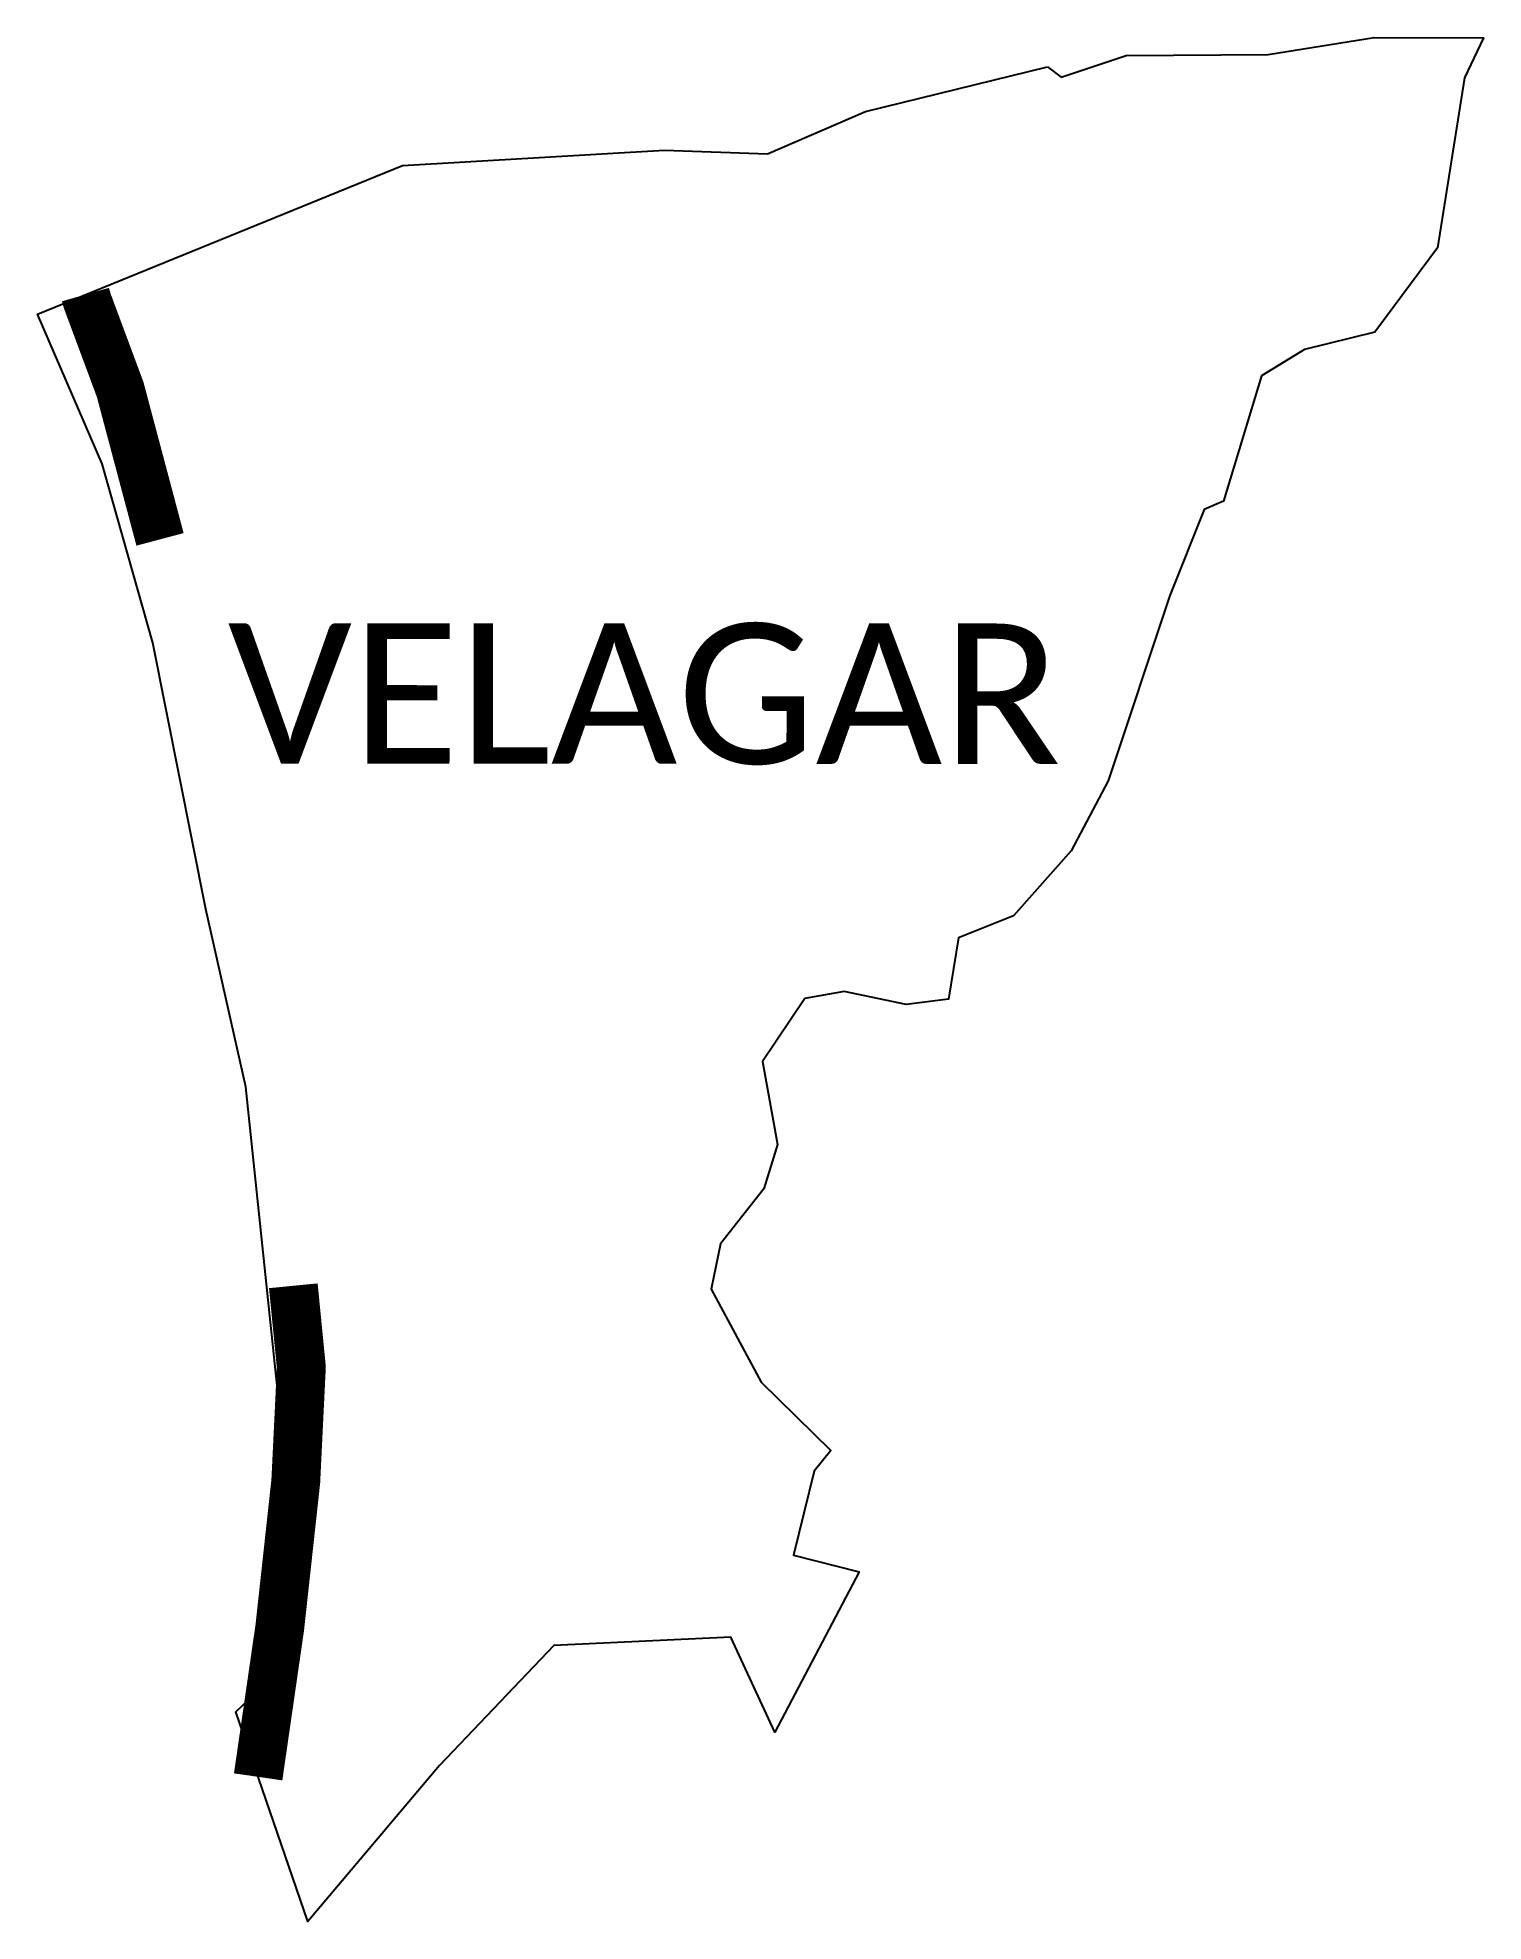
# Model space of a CAD drawing. Header units: metres. Extents: x 356579 to 358058, y 1742252 to 1744179.
import ezdxf

# ---------------------------------------------------------------- set-up
doc = ezdxf.new("R2010")
doc.units = ezdxf.units.M
doc.layers.add('NATURALLY PROTECTED', color=3, linetype='Continuous')
doc.layers.add('VILLAGE NAME', color=250, linetype='Continuous')

msp = doc.modelspace()

# ---------------------------------------------------------------- linework, layer by layer
at = {"color": 3}
for points in [[(357626.4, 1744138.6), (357693, 1744161), (357838, 1744161.9), (357946.7, 1744179.1), (358058.3, 1744178.8), (358038.9, 1744138), (358011.4, 1743963.9), (357947.1, 1743877.8), (357875.4, 1743859.9), (357831.3, 1743833.1), (357792.3, 1743704.9), (357772.5, 1743696.3), (357737.6, 1743608.3), (357674.4, 1743418.5), (357636.7, 1743347.1), (357577.5, 1743280.6), (357521.3, 1743257.8), (357511.1, 1743195.1), (357467.6, 1743189.6), (357404.2, 1743203.2), (357364, 1743196), (357320.7, 1743131.4), (357336.1, 1743046.4), (357322, 1743001), (357277.9, 1742944.8), (357268.3, 1742898.4), (357319.5, 1742803.4), (357390.7, 1742733.3), (357373.6, 1742712.2), (357352.5, 1742626.3), (357419.7, 1742609.1), (357333.3, 1742445), (357288.3, 1742542.5), (357107.1, 1742533.9), (356990.1, 1742411), (356855.4, 1742251.5), (356782, 1742465.8), (356810.2, 1742492.8), (356831.2, 1742731.4), (356792.2, 1743105.4), (356751.2, 1743287.4), (356696.9, 1743559.8), (356645.1, 1743743.1), (356579.1, 1743896.3), (356952.3, 1744048.3), (357220.3, 1744063.9), (357325.8, 1744060.2), (357426.2, 1744103.7), (357612.3, 1744149.1)], [(357612.3, 1744149.1), (357626.4, 1744138.6)]]:
    msp.add_lwpolyline(points, dxfattribs=at)
at = {"layer": 'NATURALLY PROTECTED', "color": 116, "true_color": 0x136734, "const_width": 50, "flags": 128}
for points in [[(356628, 1743916.2), (356630, 1743909.2), (356663.5, 1743819.1), (356704.3, 1743665.7)], [(356840.7, 1742901.9), (356848.9, 1742818.5), (356843.2, 1742701.8), (356826.8, 1742552), (356804.7, 1742399.4)]]:
    msp.add_lwpolyline(points, dxfattribs=at)

# ---------------------------------------------------------------- texts
at = {"layer": 'VILLAGE NAME', "insert": (356773.6, 1743579.9), "char_height": 143.7, "attachment_point": 1, "rotation": 359.9793}
msp.add_mtext_dynamic_manual_height_columns('{\\fCalibri|b0|i0|c0|p34;VELAGAR}', width=1418, gutter_width=718.5, heights=[0], dxfattribs=at)

doc.saveas('drawing.dxf')
